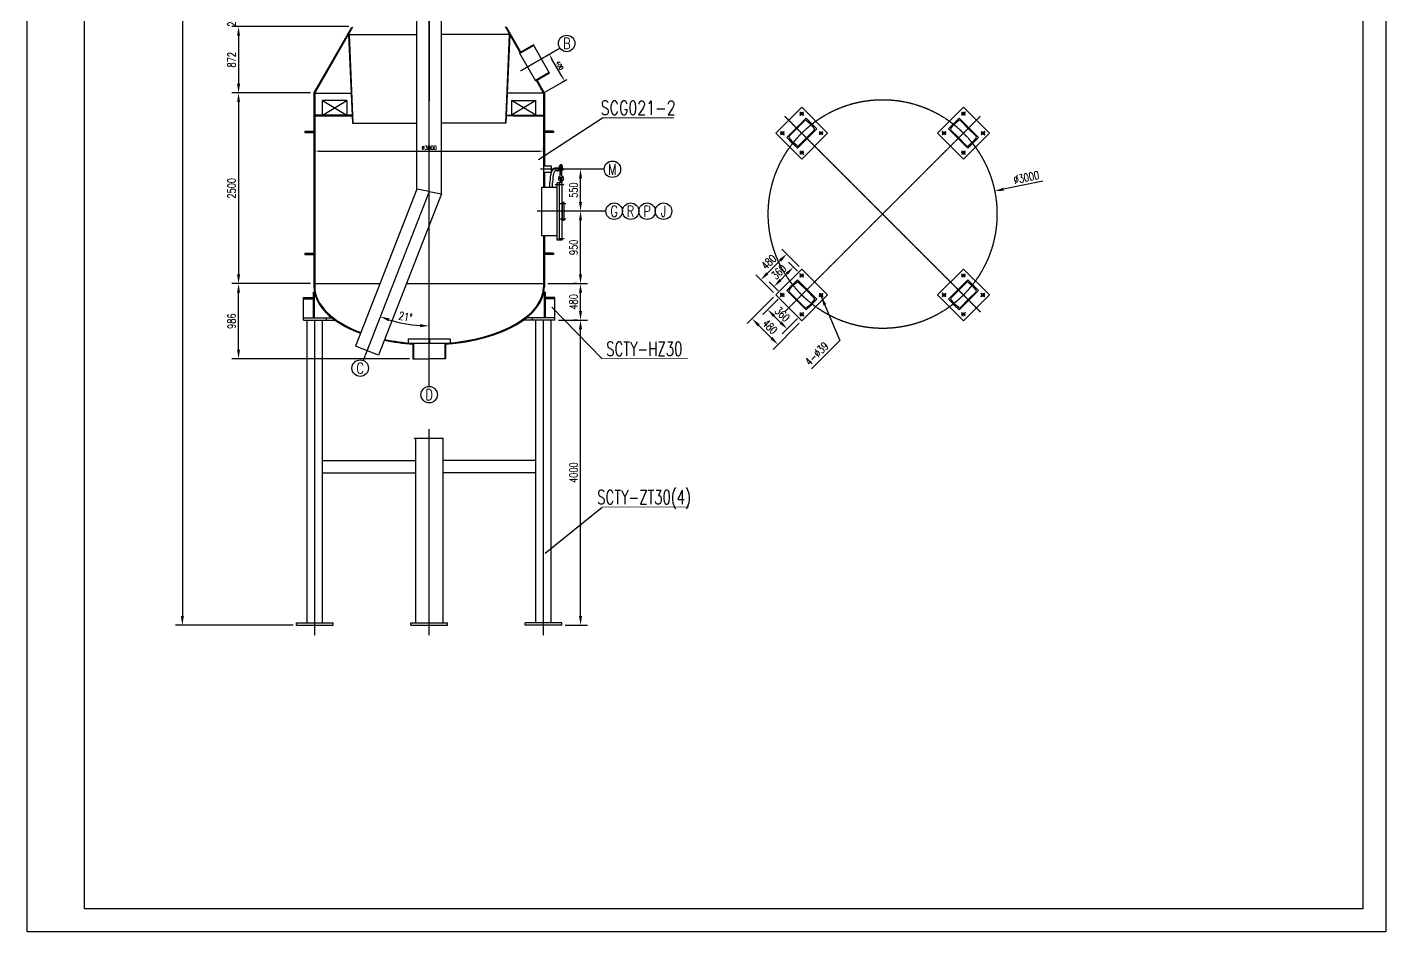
# Model space of a CAD drawing. Header units: millimetres. Extents: x 21147 to 38967, y 10167 to 35397.
# Drawn here: x 21147 to 38967, y 10167 to 22032 of the extents above; entities that cross this region are included whole.
import ezdxf
from ezdxf.enums import TextEntityAlignment as Align

# ---------------------------------------------------------------- set-up
doc = ezdxf.new("R2010")
doc.units = ezdxf.units.MM
doc.linetypes.add('CENTER', pattern=[1.25, 1, -0.1, 0.05, -0.1])
for name, color, linetype in [('CC', 4, 'Continuous'), ('TK', 3, 'Continuous'), ('ZX', 1, 'CENTER')]:
    doc.layers.add(name, color=color, linetype=linetype)
doc.styles.add('HZA', font='TXT', dxfattribs={"width": 0.75, "bigfont": 'AMS_DX'})
doc.styles.get("Standard").update_dxf_attribs({"font": ''})
doc.styles.get('Standard').set_extended_font_data('Arial')
doc.dimstyles.get("Standard").update_dxf_attribs({"dimtxt": 0.18, "dimasz": 0.18, "dimexe": 0.18, "dimexo": 0.0625, "dimgap": 0.09, "dimtad": 0, "dimtih": 1, "dimtoh": 1, "dimdec": 4, "dimzin": 0, "dimdsep": 46, "dimtxsty": 'Standard', "dimcen": 0.09, "dimadec": 0, "dimazin": 0, "dimtfac": 1, "dimtdec": 4, "dimtofl": 0, "dimtmove": 0, "dimatfit": 3, "dimfxl": 1, "dimtolj": 1, "dimtzin": 0, "dimarcsym": 0})

# ---------------------------------------------------------------- blocks, each defined once
blk = doc.blocks.new('*D15')
at = {"layer": 'CC', "color": 0, "lineweight": -2}
for p, q in [((34470, 20012), (33954, 19906)), ((32365, 19581), (32370, 19581)), ((32367, 19578), (32367, 19584))]:
    blk.add_line(p, q, dxfattribs=at)
at = {"layer": 'CC', "color": 0}
blk.add_solid([(33950, 19926), (33958, 19887), (33837, 19882)], dxfattribs=at)
at = {"layer": 'Defpoints', "color": 0}
for p in [(33837, 19882), (30898, 19280)]:
    blk.add_point(p, dxfattribs=at)
at = {"layer": 'CC', "color": 0, "insert": (34252, 20061), "char_height": 105, "attachment_point": 5, "rotation": 11.575, "style": 'HZA'}
blk.add_mtext('\\A1;∅3000', dxfattribs=at)
blk = doc.blocks.new('*D19')
at = {"layer": 'CC', "color": 0, "lineweight": -2}
for p, q in [((28011, 21683), (27957, 21652)), ((28166, 21380), (28026, 21623)), ((28211, 21337), (28157, 21306))]:
    blk.add_line(p, q, dxfattribs=at)
at = {"layer": 'CC', "color": 0}
for points in [[(28035, 21628), (28018, 21618), (27996, 21675)], [(28175, 21385), (28158, 21375), (28196, 21328)]]:
    blk.add_solid(points, dxfattribs=at)
at = {"layer": 'Defpoints', "color": 0}
for p in [(27996, 21675), (28030, 21694), (28230, 21348)]:
    blk.add_point(p, dxfattribs=at)
at = {"layer": 'CC', "color": 0, "insert": (28131, 21530), "char_height": 52.5, "attachment_point": 5, "rotation": 300, "style": 'HZA'}
blk.add_mtext('\\A1;400', dxfattribs=at)
blk = doc.blocks.new('*D20')
at = {"layer": 'CC', "color": 0, "lineweight": -2}
for p, q in [((24920, 20114), (24920, 20451)), ((24980, 20406), (27860, 20406)), ((27920, 20428), (27920, 20451))]:
    blk.add_line(p, q, dxfattribs=at)
at = {"layer": 'CC', "color": 0}
for points in [[(24980, 20416), (24980, 20396), (24920, 20406)], [(27860, 20416), (27860, 20396), (27920, 20406)]]:
    blk.add_solid(points, dxfattribs=at)
at = {"layer": 'Defpoints', "color": 0}
for p in [(27920, 20406), (27920, 20406), (24920, 20092)]:
    blk.add_point(p, dxfattribs=at)
at = {"layer": 'CC', "color": 0, "insert": (26420, 20450), "char_height": 52.5, "attachment_point": 5, "style": 'HZA'}
blk.add_mtext('\\A1;%%c3000', dxfattribs=at)
blk = doc.blocks.new('*D21')
at = {"layer": 'CC', "color": 0, "lineweight": -2}
for p, q in [((28360, 18189), (28315, 18189)), ((28405, 14309), (28405, 18069)), ((28205, 14189), (28495, 14189))]:
    blk.add_line(p, q, dxfattribs=at)
at = {"layer": 'CC', "color": 0}
for points in [[(28385, 18069), (28425, 18069), (28405, 18189)], [(28385, 14309), (28425, 14309), (28405, 14189)]]:
    blk.add_solid(points, dxfattribs=at)
at = {"layer": 'Defpoints', "color": 0}
for p in [(28405, 18189), (28405, 18189), (28160, 14189)]:
    blk.add_point(p, dxfattribs=at)
at = {"layer": 'CC', "color": 0, "insert": (28314, 16189), "char_height": 105, "attachment_point": 5, "rotation": 90, "style": 'HZA'}
blk.add_mtext('\\A1;4000', dxfattribs=at)
blk = doc.blocks.new('*D22')
at = {"layer": 'CC', "color": 0, "lineweight": -2}
for p, q in [((26038, 30795), (23093, 30795)), ((23183, 30675), (23183, 14309)), ((24635, 14189), (23093, 14189))]:
    blk.add_line(p, q, dxfattribs=at)
at = {"layer": 'CC', "color": 0}
for points in [[(23163, 30675), (23203, 30675), (23183, 30795)], [(23163, 14309), (23203, 14309), (23183, 14189)]]:
    blk.add_solid(points, dxfattribs=at)
at = {"layer": 'Defpoints', "color": 0}
for p in [(26083, 30795), (23183, 14189), (24680, 14189)]:
    blk.add_point(p, dxfattribs=at)
at = {"layer": 'CC', "color": 0, "insert": (23091, 22492), "char_height": 105, "attachment_point": 5, "rotation": 90, "style": 'HZA'}
blk.add_mtext('\\A1;16607', dxfattribs=at)
blk = doc.blocks.new('*D23')
at = {"layer": 'CC', "color": 0, "lineweight": -2}
for p, q in [((24863, 18669), (23830, 18669)), ((23920, 17803), (23920, 18549)), ((26162, 17683), (23830, 17683))]:
    blk.add_line(p, q, dxfattribs=at)
at = {"layer": 'CC', "color": 0}
for points in [[(23900, 18549), (23940, 18549), (23920, 18669)], [(23900, 17803), (23940, 17803), (23920, 17683)]]:
    blk.add_solid(points, dxfattribs=at)
at = {"layer": 'Defpoints', "color": 0}
for p in [(23920, 18669), (24908, 18669), (26207, 17683)]:
    blk.add_point(p, dxfattribs=at)
at = {"layer": 'CC', "color": 0, "insert": (23829, 18176), "char_height": 105, "attachment_point": 5, "rotation": 90, "style": 'HZA'}
blk.add_mtext('\\A1;986', dxfattribs=at)
blk = doc.blocks.new('*D24')
at = {"layer": 'CC', "color": 0, "lineweight": -2}
for p, q in [((24863, 21169), (23830, 21169)), ((23920, 21049), (23920, 18789)), ((23875, 18669), (23830, 18669))]:
    blk.add_line(p, q, dxfattribs=at)
at = {"layer": 'CC', "color": 0}
for points in [[(23900, 21049), (23940, 21049), (23920, 21169)], [(23900, 18789), (23940, 18789), (23920, 18669)]]:
    blk.add_solid(points, dxfattribs=at)
at = {"layer": 'Defpoints', "color": 0}
for p in [(24908, 21169), (23920, 18669), (23920, 18669)]:
    blk.add_point(p, dxfattribs=at)
at = {"layer": 'CC', "color": 0, "insert": (23829, 19919), "char_height": 105, "attachment_point": 5, "rotation": 90, "style": 'HZA'}
blk.add_mtext('\\A1;2500', dxfattribs=at)
blk = doc.blocks.new('*D25')
at = {"layer": 'CC', "color": 0, "lineweight": -2}
for p, q in [((25365, 22040), (23830, 22040)), ((23920, 21920), (23920, 21289)), ((23875, 21169), (23830, 21169))]:
    blk.add_line(p, q, dxfattribs=at)
at = {"layer": 'CC', "color": 0}
for points in [[(23900, 21920), (23940, 21920), (23920, 22040)], [(23900, 21289), (23940, 21289), (23920, 21169)]]:
    blk.add_solid(points, dxfattribs=at)
at = {"layer": 'Defpoints', "color": 0}
for p in [(25410, 22040), (23920, 21169), (23920, 21169)]:
    blk.add_point(p, dxfattribs=at)
at = {"layer": 'CC', "color": 0, "insert": (23829, 21605), "char_height": 105, "attachment_point": 5, "rotation": 90, "style": 'HZA'}
blk.add_mtext('\\A1;872', dxfattribs=at)
blk = doc.blocks.new('*D26')
at = {"layer": 'CC', "color": 0, "lineweight": -2}
for p, q in [((23920, 22360), (23920, 22480)), ((25375, 22240), (23830, 22240)), ((23875, 22040), (23830, 22040)), ((23920, 21920), (23920, 21800))]:
    blk.add_line(p, q, dxfattribs=at)
at = {"layer": 'CC', "color": 0}
for points in [[(23900, 22360), (23940, 22360), (23920, 22240)], [(23900, 21920), (23940, 21920), (23920, 22040)]]:
    blk.add_solid(points, dxfattribs=at)
at = {"layer": 'Defpoints', "color": 0}
for p in [(25420, 22240), (23920, 22040), (23920, 22040)]:
    blk.add_point(p, dxfattribs=at)
at = {"layer": 'CC', "color": 0, "insert": (23829, 22140), "char_height": 105, "attachment_point": 5, "rotation": 90, "style": 'HZA'}
blk.add_mtext('\\A1;200', dxfattribs=at)
blk = doc.blocks.new('*D32')
at = {"layer": 'CC', "color": 0, "lineweight": -2}
for p, q in [((27977, 18669), (28495, 18669)), ((28405, 18309), (28405, 18549)), ((28115, 18189), (28495, 18189))]:
    blk.add_line(p, q, dxfattribs=at)
at = {"layer": 'CC', "color": 0}
for points in [[(28385, 18549), (28425, 18549), (28405, 18669)], [(28385, 18309), (28425, 18309), (28405, 18189)]]:
    blk.add_solid(points, dxfattribs=at)
at = {"layer": 'Defpoints', "color": 0}
for p in [(27932, 18669), (28405, 18669), (28070, 18189)]:
    blk.add_point(p, dxfattribs=at)
at = {"layer": 'CC', "color": 0, "insert": (28314, 18429), "char_height": 105, "attachment_point": 5, "rotation": 90, "style": 'HZA'}
blk.add_mtext('\\A1;480', dxfattribs=at)
blk = doc.blocks.new('*D33')
at = {"layer": 'CC', "color": 0, "lineweight": -2}
for p, q in [((28360, 19619), (28315, 19619)), ((28405, 18789), (28405, 19499)), ((28360, 18669), (28315, 18669))]:
    blk.add_line(p, q, dxfattribs=at)
at = {"layer": 'CC', "color": 0}
for points in [[(28385, 19499), (28425, 19499), (28405, 19619)], [(28385, 18789), (28425, 18789), (28405, 18669)]]:
    blk.add_solid(points, dxfattribs=at)
at = {"layer": 'Defpoints', "color": 0}
for p in [(28405, 19619), (28405, 19619), (28405, 18669)]:
    blk.add_point(p, dxfattribs=at)
at = {"layer": 'CC', "color": 0, "insert": (28314, 19144), "char_height": 105, "attachment_point": 5, "rotation": 90, "style": 'HZA'}
blk.add_mtext('\\A1;950', dxfattribs=at)
blk = doc.blocks.new('*D34')
at = {"layer": 'CC', "color": 0, "lineweight": -2}
for p, q in [((28360, 20169), (28315, 20169)), ((28405, 19739), (28405, 20049)), ((28360, 19619), (28315, 19619))]:
    blk.add_line(p, q, dxfattribs=at)
at = {"layer": 'CC', "color": 0}
for points in [[(28385, 20049), (28425, 20049), (28405, 20169)], [(28385, 19739), (28425, 19739), (28405, 19619)]]:
    blk.add_solid(points, dxfattribs=at)
at = {"layer": 'Defpoints', "color": 0}
for p in [(28405, 20169), (28405, 20169), (28405, 19619)]:
    blk.add_point(p, dxfattribs=at)
at = {"layer": 'CC', "color": 0, "insert": (28314, 19894), "char_height": 105, "attachment_point": 5, "rotation": 90, "style": 'HZA'}
blk.add_mtext('\\A1;550', dxfattribs=at)
blk = doc.blocks.new('*D38')
at = {"layer": 'CC', "color": 0, "lineweight": -2}
for p, q in [((31275, 18892), (31045, 19121)), ((30854, 18803), (31024, 18973)), ((30935, 18552), (30706, 18782))]:
    blk.add_line(p, q, dxfattribs=at)
at = {"layer": 'CC', "color": 0}
for points in [[(31010, 18987), (31038, 18958), (31109, 19057)], [(30840, 18817), (30869, 18789), (30770, 18718)]]:
    blk.add_solid(points, dxfattribs=at)
at = {"layer": 'Defpoints', "color": 0}
for p in [(31109, 19057), (31307, 18860), (30967, 18521)]:
    blk.add_point(p, dxfattribs=at)
at = {"layer": 'CC', "color": 0, "insert": (30875, 18952), "char_height": 105, "attachment_point": 5, "rotation": 45, "style": 'HZA'}
blk.add_mtext('\\A1;480', dxfattribs=at)
blk = doc.blocks.new('*D39')
at = {"layer": 'CC', "color": 0, "lineweight": -2}
for p, q in [((30935, 18489), (30592, 18145)), ((30910, 17954), (30740, 18124)), ((31275, 18149), (30931, 17806))]:
    blk.add_line(p, q, dxfattribs=at)
at = {"layer": 'CC', "color": 0}
for points in [[(30754, 18138), (30726, 18110), (30655, 18209)], [(30924, 17968), (30896, 17940), (30995, 17869)]]:
    blk.add_solid(points, dxfattribs=at)
at = {"layer": 'Defpoints', "color": 0}
for p in [(30967, 18521), (30655, 18209), (31307, 18181)]:
    blk.add_point(p, dxfattribs=at)
at = {"layer": 'CC', "color": 0, "insert": (30890, 18104), "char_height": 105, "attachment_point": 5, "rotation": 315, "style": 'HZA'}
blk.add_mtext('\\A1;480', dxfattribs=at)
blk = doc.blocks.new('*D40')
at = {"layer": 'CC', "color": 0, "lineweight": -2}
for p, q in [((30996, 18465), (30796, 18265)), ((31030, 18159), (30945, 18244)), ((31251, 18210), (31051, 18010))]:
    blk.add_line(p, q, dxfattribs=at)
at = {"layer": 'CC', "color": 0}
for points in [[(30959, 18258), (30931, 18229), (30860, 18328)], [(31044, 18173), (31016, 18145), (31115, 18074)]]:
    blk.add_solid(points, dxfattribs=at)
at = {"layer": 'Defpoints', "color": 0}
for p in [(31028, 18497), (30860, 18328), (31283, 18242)]:
    blk.add_point(p, dxfattribs=at)
at = {"layer": 'CC', "color": 0, "insert": (31052, 18266), "char_height": 105, "attachment_point": 5, "rotation": 315, "style": 'HZA'}
blk.add_mtext('\\A1;360', dxfattribs=at)
blk = doc.blocks.new('*D41')
at = {"layer": 'CC', "color": 0, "lineweight": -2}
for p, q in [((31251, 18831), (31133, 18949)), ((31027, 18715), (31112, 18800)), ((30996, 18576), (30879, 18694))]:
    blk.add_line(p, q, dxfattribs=at)
at = {"layer": 'CC', "color": 0}
for points in [[(31013, 18729), (31041, 18701), (30942, 18630)], [(31098, 18814), (31126, 18786), (31197, 18885)]]:
    blk.add_solid(points, dxfattribs=at)
at = {"layer": 'Defpoints', "color": 0}
for p in [(31197, 18885), (31283, 18799), (31028, 18544)]:
    blk.add_point(p, dxfattribs=at)
at = {"layer": 'CC', "color": 0, "insert": (31005, 18822), "char_height": 105, "attachment_point": 5, "rotation": 45, "style": 'HZA'}
blk.add_mtext('\\A1;360', dxfattribs=at)
blk = doc.blocks.new('*D42')
at = {"layer": 'CC', "color": 0, "lineweight": -2}
blk.add_arc((26420, 19877), 1763, 252.5562, 266.1, dxfattribs=at)
at = {"layer": 'CC', "color": 0}
for points in [[(25885, 18176), (25898, 18214), (25778, 18235)], [(26301, 18138), (26299, 18098), (26420, 18114)]]:
    blk.add_solid(points, dxfattribs=at)
at = {"layer": 'Defpoints', "color": 0}
for p in [(26420, 22134), (26420, 19877), (25986, 18168), (25554, 17661), (26420, 17320)]:
    blk.add_point(p, dxfattribs=at)
at = {"layer": 'CC', "color": 0, "insert": (26110, 18234), "char_height": 105, "attachment_point": 5, "rotation": 349.3281, "style": 'HZA'}
blk.add_mtext('\\A1;21°', dxfattribs=at)

msp = doc.modelspace()

# ---------------------------------------------------------------- linework, layer by layer
for p, q in [((26257.38256, 19909.45093), (26257.38256, 29464.46336)), ((26582.38256, 19848.18065), (26582.38256, 29464.46336)), ((24909.49026, 21174.66446), (25404.49026, 22032.02961)), ((24919.88256, 21168.66446), (25419.88256, 22034.68986)), ((25363.88256, 21937.69501), (25413.8568, 20773.054)), ((25363.88256, 21937.69501), (26257.38256, 21937.69501)), ((25369.88256, 21937.69501), (25419.88256, 20773.054)), ((27475.88256, 21937.69501), (26582.38256, 21937.69501)), ((27613.38256, 21699.53803), (27419.88256, 22034.68986)), ((27469.88256, 21937.69501), (27419.88256, 20773.054)), ((27475.88256, 21937.69501), (27425.90832, 20773.054)), ((27623.77487, 21705.53803), (27435.27487, 22032.02961)), ((27786.58764, 21799.53803), (27604.72231, 21694.53803)), ((27790.58764, 21792.60983), (27608.72231, 21687.60983)), ((27999.58764, 21430.61121), (27786.58764, 21799.53803)), ((27817.72231, 21325.61121), (27604.72231, 21694.53803)), ((27995.58764, 21437.53941), (27813.72231, 21332.53941)), ((27999.58764, 21430.61121), (27817.72231, 21325.61121)), ((27919.88256, 21168.66446), (27826.38256, 21330.61121)), ((27930.27487, 21174.66446), (27836.77487, 21336.61121)), ((24907.88256, 21168.66446), (24909.49026, 21174.66446)), ((24907.88256, 21168.66446), (24907.88256, 18628.66446)), ((24919.88256, 21168.66446), (24909.49026, 21174.66446)), ((24919.88256, 21168.66446), (24919.88256, 18628.66446)), ((24919.88256, 21168.66446), (25396.88133, 21168.66446)), ((25341.89256, 21068.66446), (25021.89256, 21068.66446)), ((25021.89256, 20878.66446), (25021.89256, 21068.66446)), ((25341.89256, 21068.66446), (25341.89256, 20878.66446)), ((27931.88256, 21168.66446), (27442.88379, 21168.66446)), ((27497.87256, 21068.66446), (27497.87256, 20878.66446)), ((27497.87256, 21068.66446), (27817.87256, 21068.66446)), ((27817.87256, 20878.66446), (27817.87256, 21068.66446)), ((27919.88256, 21168.66446), (27930.27487, 21174.66446)), ((27919.88256, 21168.66446), (27919.88256, 19929.66446)), ((27931.88256, 21168.66446), (27930.27487, 21174.66446)), ((27931.88256, 21168.66446), (27931.88256, 20213.16446)), ((25409.3251, 20878.66446), (24919.88256, 20878.66446)), ((24919.88256, 20868.66446), (25409.7542, 20868.66446)), ((25313.88256, 20868.66446), (24919.88256, 20868.66446)), ((25036.89256, 20868.66446), (25036.89256, 20878.66446)), ((25326.89256, 20878.66446), (25326.89256, 20868.66446)), ((27919.88256, 20868.66446), (27430.01092, 20868.66446)), ((27430.44002, 20878.66446), (27919.88256, 20878.66446)), ((27512.87256, 20878.66446), (27512.87256, 20868.66446)), ((27525.88256, 20868.66446), (27919.88256, 20868.66446)), ((27802.87256, 20868.66446), (27802.87256, 20878.66446)), ((30967.13869, 20641.8266), (31306.54995, 20981.23786)), ((31306.54995, 20981.23786), (31645.9612, 20641.8266)), ((33427.87029, 20981.23786), (33088.45904, 20641.8266)), ((33427.87029, 20981.23786), (33767.28155, 20641.8266)), ((25413.8568, 20773.054), (26257.38256, 20773.054)), ((27425.90832, 20773.054), (26582.38256, 20773.054)), ((31236.54638, 20711.83017), (31109.26716, 20584.55095)), ((31244.32455, 20704.052), (31141.67372, 20601.40116)), ((31236.54638, 20711.83017), (31363.8256, 20839.10939)), ((31244.32455, 20704.052), (31346.97539, 20806.70283)), ((31363.8256, 20839.10939), (31433.12206, 20769.81293)), ((31368.4209, 20807.77244), (31419.2809, 20766.15971)), ((31368.77535, 20579.6012), (31471.42618, 20682.25204)), ((31376.55352, 20571.82303), (31503.83274, 20699.10225)), ((31430.00365, 20766.69452), (31433.12206, 20769.81293)), ((31472.49579, 20703.69755), (31430.88306, 20754.55755)), ((31431.41787, 20765.2803), (31434.53628, 20768.39871)), ((31503.83274, 20699.10225), (31434.53628, 20768.39871)), ((33230.5875, 20699.10225), (33299.88397, 20768.39871)), ((33357.86672, 20571.82303), (33230.5875, 20699.10225)), ((33261.92446, 20703.69755), (33303.53718, 20754.55755)), ((33365.6449, 20579.6012), (33262.99406, 20682.25204)), ((33303.00238, 20765.2803), (33299.88397, 20768.39871)), ((33370.59464, 20839.10939), (33301.29818, 20769.81293)), ((33304.41659, 20766.69452), (33301.29818, 20769.81293)), ((33365.99934, 20807.77244), (33315.13935, 20766.15971)), ((33497.87386, 20711.83017), (33370.59464, 20839.10939)), ((33490.09569, 20704.052), (33387.44486, 20806.70283)), ((33490.09569, 20704.052), (33592.74652, 20601.40116)), ((33497.87386, 20711.83017), (33625.15309, 20584.55095)), ((24787.88256, 20668.66446), (24787.88256, 20648.66446)), ((24787.88256, 20668.66446), (24907.88256, 20668.66446)), ((24787.88256, 20648.66446), (24907.88256, 20648.66446)), ((28051.88256, 20668.66446), (27931.88256, 20668.66446)), ((28051.88256, 20648.66446), (27931.88256, 20648.66446)), ((28051.88256, 20668.66446), (28051.88256, 20648.66446)), ((30967.13869, 20641.8266), (31306.54995, 20302.41535)), ((31109.26716, 20584.55095), (31178.56362, 20515.25449)), ((31140.60411, 20579.95565), (31182.21684, 20529.09565)), ((31181.68203, 20518.3729), (31178.56362, 20515.25449)), ((31183.09625, 20516.95868), (31179.97784, 20513.84027)), ((31249.2743, 20444.54381), (31179.97784, 20513.84027)), ((31244.679, 20475.88076), (31193.819, 20517.49349)), ((31376.55352, 20571.82303), (31249.2743, 20444.54381)), ((31368.77535, 20579.6012), (31266.12451, 20476.95037)), ((31306.54995, 20302.41535), (31645.9612, 20641.8266)), ((33088.45904, 20641.8266), (33427.87029, 20302.41535)), ((33357.86672, 20571.82303), (33485.14594, 20444.54381)), ((33365.6449, 20579.6012), (33468.29573, 20476.95037)), ((33767.28155, 20641.8266), (33427.87029, 20302.41535)), ((33485.14594, 20444.54381), (33554.44241, 20513.84027)), ((33489.74124, 20475.88076), (33540.60124, 20517.49349)), ((33551.324, 20516.95868), (33554.44241, 20513.84027)), ((33593.81613, 20579.95565), (33552.20341, 20529.09565)), ((33552.73821, 20518.3729), (33555.85662, 20515.25449)), ((33625.15309, 20584.55095), (33555.85662, 20515.25449)), ((27919.88256, 20213.16446), (28019.88256, 20213.16446)), ((28019.88256, 20213.16446), (28019.88256, 20124.16446)), ((28109.48908, 20182.66446), (28064.36439, 20182.66446)), ((28109.48908, 20146.66446), (28071.86439, 20146.66446)), ((28179.48908, 20154.66446), (28111.94596, 20154.66446)), ((28179.48908, 20174.66446), (28111.94597, 20174.66446)), ((28129.48908, 20174.66446), (28129.48908, 20177.66446)), ((28169.48908, 20177.66446), (28129.48908, 20177.66446)), ((28131.48908, 20177.66446), (28131.48908, 20213.66446)), ((28167.48908, 20213.66446), (28131.48908, 20213.66446)), ((28167.48908, 20195.66446), (28131.48908, 20195.66446)), ((28141.48908, 20228.66446), (28139.48908, 20226.66446)), ((28159.48908, 20226.66446), (28139.48908, 20226.66446)), ((28139.48908, 20213.66446), (28139.48908, 20226.66446)), ((28139.48908, 20080.47193), (28139.48908, 20154.66446)), ((28140.48908, 20177.66446), (28140.48908, 20213.66446)), ((28157.48908, 20228.66446), (28141.48908, 20228.66446)), ((28141.48908, 20213.66446), (28141.48908, 20228.66446)), ((28141.48908, 20104.66446), (28141.48908, 20154.66446)), ((28157.48908, 20228.66446), (28159.48908, 20226.66446)), ((28157.48908, 20213.66446), (28157.48908, 20228.66446)), ((28157.48908, 20104.66446), (28157.48908, 20154.66446)), ((28158.48908, 20177.66446), (28158.48908, 20213.66446)), ((28159.48908, 20213.66446), (28159.48908, 20226.66446)), ((28159.48908, 20080.47193), (28159.48908, 20154.66446)), ((28167.48908, 20177.66446), (28167.48908, 20213.66446)), ((28169.48908, 20174.66446), (28169.48908, 20177.66446)), ((28179.48908, 20154.66446), (28179.48908, 20174.66446)), ((28019.88256, 20124.16446), (27919.88256, 20124.16446)), ((27931.88256, 20124.16446), (27931.88256, 19929.66446)), ((28003.48908, 19929.66446), (28003.48908, 19994.43091)), ((28039.48908, 19929.66446), (28039.48908, 19994.43091)), ((28099.48908, 19237.16446), (28099.48908, 19992.16446)), ((28163.48908, 19992.16446), (28099.48908, 19992.16446)), ((28131.48908, 19237.16446), (28131.48908, 19992.16446)), ((28159.48908, 20104.66446), (28139.48908, 20104.66446)), ((28141.21283, 20040.43091), (28141.21283, 19992.16446)), ((28157.76533, 20040.43091), (28157.76533, 19992.16446)), ((28163.48908, 19237.16446), (28163.48908, 19992.16446)), ((26257.38256, 19909.45093), (25452.33637, 17850.20604)), ((26582.38256, 19848.18065), (25755.04421, 17731.91419)), ((26419.88256, 19877.15091), (26257.38256, 19909.45093)), ((26419.88256, 19877.15091), (26582.38256, 19848.18065)), ((27892.48908, 19929.66446), (27892.48908, 19307.66446)), ((28099.48908, 19929.66446), (27892.48908, 19929.66446)), ((28168.75757, 19700.72463), (28163.48908, 19700.72463)), ((28168.75757, 19614.66446), (28168.75757, 19731.72463)), ((28191.48908, 19731.72463), (28168.75757, 19731.72463)), ((28168.75757, 19497.60429), (28168.75757, 19614.66446)), ((28191.48908, 19497.60429), (28191.48908, 19731.72463)), ((28168.75757, 19528.60429), (28163.48908, 19528.60429)), ((28191.48908, 19497.60429), (28168.75757, 19497.60429)), ((27892.48908, 19307.66446), (27892.48908, 19299.66446)), ((27892.48908, 19299.66446), (28099.48908, 19299.66446)), ((27919.88256, 19299.66446), (27919.88256, 18628.66446)), ((27931.88256, 19299.66446), (27931.88256, 18628.66446)), ((24787.88256, 19068.66446), (24787.88256, 19048.66446)), ((24787.88256, 19068.66446), (24907.88256, 19068.66446)), ((28051.88256, 19068.66446), (27931.88256, 19068.66446)), ((28051.88256, 19068.66446), (28051.88256, 19048.66446)), ((28163.48908, 19237.16446), (28099.48908, 19237.16446)), ((24787.88256, 19048.66446), (24907.88256, 19048.66446)), ((28051.88256, 19048.66446), (27931.88256, 19048.66446)), ((30967.13869, 18520.50626), (31306.54995, 18859.91751)), ((31249.2743, 18717.78905), (31179.97784, 18648.49258)), ((31376.55352, 18590.50983), (31249.2743, 18717.78905)), ((31645.9612, 18520.50626), (31306.54995, 18859.91751)), ((33427.87029, 18859.91751), (33088.45904, 18520.50626)), ((33357.86672, 18590.50983), (33485.14594, 18717.78905)), ((33767.28155, 18520.50626), (33427.87029, 18859.91751)), ((33485.14594, 18717.78905), (33554.44241, 18648.49258)), ((24896.38256, 18558.66446), (24896.38256, 18218.66446)), ((24896.38256, 18558.66446), (24914.27589, 18558.66446)), ((24907.88256, 18668.66446), (25772.30649, 18668.66446)), ((24912.38256, 18558.66446), (24912.38256, 18218.66446)), ((26121.25964, 18668.66446), (27931.88256, 18668.66446)), ((27943.38256, 18558.66446), (27925.48923, 18558.66446)), ((27927.38256, 18558.66446), (27927.38256, 18218.66446)), ((27943.38256, 18558.66446), (27943.38256, 18218.66446)), ((31109.26716, 18577.78191), (31178.56362, 18647.07837)), ((31236.54638, 18450.50269), (31109.26716, 18577.78191)), ((31140.60411, 18582.37721), (31182.21684, 18633.2372)), ((31244.32455, 18458.28086), (31141.67372, 18560.93169)), ((31181.68203, 18643.95996), (31178.56362, 18647.07837)), ((31183.09625, 18645.37417), (31179.97784, 18648.49258)), ((31244.679, 18686.45209), (31193.819, 18644.83937)), ((31368.77535, 18582.73165), (31266.12451, 18685.38249)), ((31368.77535, 18582.73165), (31471.42618, 18480.08082)), ((31376.55352, 18590.50983), (31503.83274, 18463.23061)), ((33357.86672, 18590.50983), (33230.5875, 18463.23061)), ((33365.6449, 18582.73165), (33262.99406, 18480.08082)), ((33365.6449, 18582.73165), (33468.29573, 18685.38249)), ((33489.74124, 18686.45209), (33540.60124, 18644.83937)), ((33490.09569, 18458.28086), (33592.74652, 18560.93169)), ((33497.87386, 18450.50269), (33625.15309, 18577.78191)), ((33551.324, 18645.37417), (33554.44241, 18648.49258)), ((33593.81613, 18582.37721), (33552.20341, 18633.2372)), ((33552.73821, 18643.95996), (33555.85662, 18647.07837)), ((33625.15309, 18577.78191), (33555.85662, 18647.07837)), ((24769.88256, 18188.66446), (24769.88256, 18488.66446)), ((24769.88256, 18488.66446), (24896.38256, 18488.66446)), ((24769.88256, 18468.66446), (24896.38256, 18468.66446)), ((28069.88256, 18488.66446), (27943.38256, 18488.66446)), ((28069.88256, 18468.66446), (27943.38256, 18468.66446)), ((28069.88256, 18188.66446), (28069.88256, 18488.66446)), ((31306.54995, 18181.095), (30967.13869, 18520.50626)), ((31236.54638, 18450.50269), (31363.8256, 18323.22346)), ((31244.32455, 18458.28086), (31346.97539, 18355.63003)), ((31306.54995, 18181.095), (31645.9612, 18520.50626)), ((31363.8256, 18323.22346), (31433.12206, 18392.51993)), ((31368.4209, 18354.56042), (31419.2809, 18396.17314)), ((31430.00365, 18395.63834), (31433.12206, 18392.51993)), ((31472.49579, 18458.63531), (31430.88306, 18407.77531)), ((31431.41787, 18397.05255), (31434.53628, 18393.93414)), ((31503.83274, 18463.23061), (31434.53628, 18393.93414)), ((33427.87029, 18181.095), (33088.45904, 18520.50626)), ((33230.5875, 18463.23061), (33299.88397, 18393.93414)), ((33261.92446, 18458.63531), (33303.53718, 18407.77531)), ((33303.00238, 18397.05255), (33299.88397, 18393.93414)), ((33304.41659, 18395.63834), (33301.29818, 18392.51993)), ((33370.59464, 18323.22346), (33301.29818, 18392.51993)), ((33365.99934, 18354.56042), (33315.13935, 18396.17314)), ((33497.87386, 18450.50269), (33370.59464, 18323.22346)), ((33490.09569, 18458.28086), (33387.44486, 18355.63003)), ((33767.28155, 18520.50626), (33427.87029, 18181.095)), ((24769.88256, 18218.66446), (25145.40569, 18218.66446)), ((24769.88256, 18188.66446), (25185.42265, 18188.66446)), ((24820.88256, 14218.66446), (24820.88256, 18188.66446)), ((25018.88256, 14218.66446), (25018.88256, 18188.66446)), ((25069.88256, 18218.66446), (25069.88256, 18188.66446)), ((28069.88256, 18188.66446), (27654.34247, 18188.66446)), ((28069.88256, 18218.66446), (27694.35943, 18218.66446)), ((27769.88256, 18218.66446), (27769.88256, 18188.66446)), ((27820.88256, 14218.66446), (27820.88256, 18188.66446)), ((28018.88256, 14218.66446), (28018.88256, 18188.66446)), ((25755.04567, 17731.91792), (25452.33637, 17850.20604)), ((26144.88256, 17945.70164), (26144.88256, 17891.37635)), ((26144.88256, 17945.70164), (26694.88256, 17945.70164)), ((26206.88256, 17886.26446), (26206.88256, 17682.75767)), ((26214.88256, 17885.70164), (26214.88256, 17682.75767)), ((26214.88256, 17885.70164), (26624.88256, 17885.70164)), ((26416.88256, 17945.70164), (26416.88256, 17885.70164)), ((26422.88256, 17945.70164), (26422.88256, 17885.70164)), ((26624.88256, 17885.70164), (26624.88256, 17682.75767)), ((26632.88256, 17886.26446), (26632.88256, 17682.75767)), ((26694.88256, 17945.70164), (26694.88256, 17891.37635)), ((26206.88256, 17682.75767), (26419.88256, 17682.75767)), ((26632.88256, 17682.75767), (26419.88256, 17682.75767)), ((26239.88256, 16640.48069), (26239.88256, 14218.66446)), ((26599.88256, 16640.48069), (26599.88256, 14218.66446)), ((25018.88256, 16348.66446), (26239.88256, 16348.66446)), ((27820.88256, 16348.66446), (26599.88256, 16348.66446)), ((25018.88256, 16188.66446), (26239.88256, 16188.66446)), ((27820.88256, 16188.66446), (26599.88256, 16188.66446)), ((24679.88256, 14218.66446), (25159.88256, 14218.66446)), ((24679.88256, 14188.66446), (24679.88256, 14218.66446)), ((24679.88256, 14188.66446), (25159.88256, 14188.66446)), ((25159.88256, 14188.66446), (25159.88256, 14218.66446)), ((26179.88256, 14218.66446), (26659.88256, 14218.66446)), ((26179.88256, 14188.66446), (26179.88256, 14218.66446)), ((26179.88256, 14188.66446), (26659.88256, 14188.66446)), ((26659.88256, 14188.66446), (26659.88256, 14218.66446)), ((28159.88256, 14218.66446), (27679.88256, 14218.66446)), ((27679.88256, 14188.66446), (27679.88256, 14218.66446)), ((28159.88256, 14188.66446), (27679.88256, 14188.66446)), ((28159.88256, 14188.66446), (28159.88256, 14218.66446))]:
    msp.add_line(p, q)
for points in [[(28064.36439, 20182.66446, 0.2309534791), (28045.75548, 20173.58455, 0.0877527992), (28021.31905, 20127.53213, 0.0449356325), (28008.63404, 20071.58854, 0.0333036027), (28003.48908, 19994.43091)], [(28071.86439, 20146.66446, 0.2811945715), (28062.89106, 20141.18466, 0.0662931508), (28048.97159, 20102.07628, 0.030430226), (28042.24832, 20057.19795, 0.0219694004), (28039.48908, 19994.43091)]]:
    msp.add_lwpolyline(points, format="xyb")
for centre in [(31306.54995, 20896.38504), (33427.87029, 20896.38504), (31051.99151, 20641.8266), (31561.10839, 20641.8266), (33173.31185, 20641.8266), (33682.42873, 20641.8266), (31306.54995, 20387.26816), (33427.87029, 20387.26816), (31306.54995, 18775.0647), (33427.87029, 18775.0647), (31051.99151, 18520.50626), (31561.10839, 18520.50626), (33173.31185, 18520.50626), (33682.42873, 18520.50626), (31306.54995, 18265.94782), (33427.87029, 18265.94782)]:
    msp.add_circle(centre, 19.5)
for centre, radius, start, end in [((31358.28909, 20795.38912), 16, 50.710593137, 135), ((31424.3468, 20772.35137), 8, 230.710593137, 315), ((31437.07472, 20759.62345), 8, 135, 219.289406863), ((31460.11247, 20693.56574), 16, 315, 39.289406863), ((33274.30777, 20693.56574), 16, 140.710593137, 225), ((33297.34552, 20759.62345), 8, 320.710593137, 45), ((33310.07345, 20772.35137), 8, 225, 309.289406863), ((33376.13115, 20795.38912), 16, 45, 129.289406863), ((31152.98743, 20590.08746), 16, 135, 219.289406863), ((31176.02518, 20524.02975), 8, 315, 39.289406863), ((31188.7531, 20511.30183), 8, 50.710593137, 135), ((33545.66714, 20511.30183), 8, 45, 129.289406863), ((33558.39506, 20524.02975), 8, 140.710593137, 225), ((33581.43281, 20590.08746), 16, 320.710593137, 45), ((31254.81081, 20488.26408), 16, 230.710593137, 315), ((33479.60944, 20488.26408), 16, 225, 309.289406863), ((28111.94597, 20184.66446), 10, 191.536959033, 270), ((28111.94597, 20144.66446), 10, 90, 168.463040967), ((28109.48908, 20172.66446), 10, 27.818139285, 90), ((28109.48908, 20156.66446), 10, 270, 332.181860715), ((28122.75558, 20179.66446), 5, 207.818139285, 270), ((28122.75558, 20149.66446), 5, 90, 152.181860715), ((28149.48908, 20046.93091), 35, 106.6015496, 256.322044199), ((28149.48908, 20046.93091), 14.77625, 304.063055714, 235.936944286), ((28149.48908, 20040.43091), 8.27625, 0, 180), ((28149.48908, 20046.93091), 35, 283.677955801, 73.3984504), ((31152.98743, 18572.2454), 16, 140.710593137, 225), ((31176.02518, 18638.30311), 8, 320.710593137, 45), ((31188.7531, 18651.03103), 8, 225, 309.289406863), ((31254.81081, 18674.06878), 16, 45, 129.289406863), ((33479.60944, 18674.06878), 16, 50.710593137, 135), ((33545.66714, 18651.03103), 8, 230.710593137, 315), ((33558.39506, 18638.30311), 8, 135, 219.289406863), ((33581.43281, 18572.2454), 16, 315, 39.289406863), ((31358.28909, 18366.94374), 16, 225, 309.289406863), ((31424.3468, 18389.98149), 8, 45, 129.289406863), ((31437.07472, 18402.70941), 8, 140.710593137, 225), ((31460.11247, 18468.76711), 16, 320.710593137, 45), ((33274.30777, 18468.76711), 16, 135, 219.289406863), ((33297.34552, 18402.70941), 8, 315, 39.289406863), ((33310.07345, 18389.98149), 8, 50.710593137, 135), ((33376.13115, 18366.94374), 16, 230.710593137, 315)]:
    msp.add_arc(centre, radius, start, end)
for major_axis, ratio, start_param, end_param in [((-1512, 0), 0.503968254, 0, 0.9313736005), ((-1500, 0), 0.5, 0, 0.928908611), ((-1500, 0), 0.5, 1.7078920478, 3.1415926536), ((-1512, 0), 0.503968254, 1.7121394959, 3.1415926536), ((-1512, 0), 0.503968254, 1.1709007656, 1.4294531577), ((-1500, 0), 0.5, 1.1706663086, 1.4337006058)]:
    msp.add_ellipse((26419.88256, 18628.66446), major_axis=major_axis, ratio=ratio, start_param=start_param, end_param=end_param)
at = {"layer": 'CC'}
for p, q in [((27930.27487, 21174.66446), (28229.13164, 21347.2095)), ((25021.89256, 20878.66446), (25341.89256, 21068.66446)), ((25021.89256, 21068.66446), (25341.89256, 20878.66446)), ((27817.87256, 21068.66446), (27497.87256, 20878.66446)), ((27817.87256, 20878.66446), (27497.87256, 21068.66446)), ((27854.79703, 20294.86369), (28693.31224, 20843.69452)), ((28028.86275, 18358.05737), (28689.22889, 17683.23222)), ((27941.11156, 15134.61537), (28689.22889, 15737.83531))]:
    msp.add_line(p, q, dxfattribs=at)
at = {"layer": 'CC', "const_width": 10.4}
for points in [[(28693.31224, 20843.69452), (29629.31224, 20843.69452)], [(28689.22889, 17683.23222), (29813.67941, 17683.23222)], [(28689.22889, 15737.83531), (29830.05401, 15737.83531)]]:
    msp.add_lwpolyline(points, dxfattribs=at)
at = {"layer": 'CC'}
for centre in [(28224.00413, 21818.45644), (28823.47302, 20168.66446), (28846.26031, 19618.66446), (29062.26031, 19618.66446), (29278.26031, 19618.66446), (29494.26031, 19618.66446), (25515.66716, 17559.91396), (26419.88256, 17212.37586)]:
    msp.add_circle(centre, 108, dxfattribs=at)
at = {"layer": 'Defpoints', "color": 0, "linetype": 'ByBlock'}
for p in [(27892.48908, 19389.66446), (28163.48908, 19375.22626)]:
    msp.add_point(p, dxfattribs=at)
at = {"layer": 'TK'}
for p, q in [((21897.40876, 10467.34523), (21897.40876, 35097.34523)), ((38667.40876, 35097.34523), (38667.40876, 10467.34523)), ((38667.40876, 10467.34523), (21897.40876, 10467.34523))]:
    msp.add_line(p, q, dxfattribs=at)
msp.add_lwpolyline([(21147.40876, 35397.34523), (38967.40876, 35397.34523), (38967.40876, 10167.34523), (21147.40876, 10167.34523)], close=True, dxfattribs=at)
at = {"layer": 'ZX'}
for p, q in [((26419.88256, 31212.84544), (26419.88256, 21066.49423)), ((26419.88256, 17320.37586), (26419.88256, 22134.20867)), ((28136.26924, 21755.47558), (27619.2806, 21456.99205)), ((31081.75305, 20866.6235), (33652.6672, 18295.70935)), ((31081.75305, 18295.70935), (33652.6672, 20866.6235)), ((31282.84881, 20920.08619), (31330.25109, 20872.6839)), ((31282.84881, 20872.6839), (31330.25109, 20920.08619)), ((33451.57144, 20872.6839), (33404.16915, 20920.08619)), ((33451.57144, 20920.08619), (33404.16915, 20872.6839)), ((31075.69265, 20665.52774), (31028.29036, 20618.12546)), ((31028.29036, 20665.52774), (31075.69265, 20618.12546)), ((31537.40725, 20618.12546), (31584.80954, 20665.52774)), ((31537.40725, 20665.52774), (31584.80954, 20618.12546)), ((33197.013, 20665.52774), (33149.61071, 20618.12546)), ((33197.013, 20618.12546), (33149.61071, 20665.52774)), ((33706.12988, 20665.52774), (33658.72759, 20618.12546)), ((33658.72759, 20665.52774), (33706.12988, 20618.12546)), ((31282.84881, 20410.9693), (31330.25109, 20363.56701)), ((31330.25109, 20410.9693), (31282.84881, 20363.56701)), ((33404.16915, 20410.9693), (33451.57144, 20363.56701)), ((33451.57144, 20410.9693), (33404.16915, 20363.56701)), ((28715.47302, 20168.66446), (27878.66116, 20168.66446)), ((28071.45912, 19967.16446), (28192.49597, 19967.16446)), ((26419.88256, 19877.15091), (25553.86318, 17660.93408)), ((28738.26031, 19618.66446), (27836.35886, 19618.66446)), ((28210.48908, 19714.66446), (28119.98908, 19714.66446)), ((28210.48908, 19514.66446), (28119.98908, 19514.66446)), ((28116.88896, 19262.16446), (28192.49597, 19262.16446)), ((31282.84881, 18751.36355), (31330.25109, 18798.76584)), ((31330.25109, 18751.36355), (31282.84881, 18798.76584)), ((33451.57144, 18751.36355), (33404.16915, 18798.76584)), ((33404.16915, 18751.36355), (33451.57144, 18798.76584)), ((31075.69265, 18496.80511), (31028.29036, 18544.2074)), ((31028.29036, 18496.80511), (31075.69265, 18544.2074)), ((31537.40725, 18544.2074), (31584.80954, 18496.80511)), ((31537.40725, 18496.80511), (31584.80954, 18544.2074)), ((33197.013, 18544.2074), (33149.61071, 18496.80511)), ((33197.013, 18496.80511), (33149.61071, 18544.2074)), ((33658.72759, 18496.80511), (33706.12988, 18544.2074)), ((33706.12988, 18496.80511), (33658.72759, 18544.2074)), ((24919.88256, 14053.3587), (24919.88256, 18188.66446)), ((27919.88256, 14053.3587), (27919.88256, 18188.66446)), ((31282.84881, 18242.24667), (31330.25109, 18289.64896)), ((31282.84881, 18289.64896), (31330.25109, 18242.24667)), ((33451.57144, 18242.24667), (33404.16915, 18289.64896)), ((33451.57144, 18289.64896), (33404.16915, 18242.24667)), ((26419.88256, 14053.3587), (26419.88256, 16761.77721)), ((26224.84842, 16640.48069), (26608.27791, 16640.48069))]:
    msp.add_line(p, q, dxfattribs=at)
msp.add_circle((32367.21012, 19581.16643), 1500, dxfattribs=at)

# ---------------------------------------------------------------- texts
at = {"layer": 'CC', "style": 'HZA', "width": 0.75}
for s, p in [('B', (28226.97723, 21818.46218)), ('M', (28823.47302, 20168.66446)), ('G', (28846.26031, 19618.66446)), ('R', (29062.26031, 19618.66446)), ('P', (29278.26031, 19618.66446)), ('J', (29494.26031, 19618.66446)), ('C', (25515.66716, 17559.91396)), ('D', (26419.88256, 17212.37586))]:
    msp.add_text(s, height=144, dxfattribs=at).set_placement(p, align=Align.MIDDLE)
at = {"layer": 'CC', "style": 'HZA'}
for s, width, p in [('SCG021-2', 0.75, (29161.31224, 20882.69452)), ('SCTY-HZ30', 0.7, (29241.87341, 17722.23222)), ('SCTY-ZT30(4)', 0.7, (29238.3466, 15776.83531))]:
    msp.add_text(s, height=182, dxfattribs=dict(at, width=width)).set_placement(p, align=Align.CENTER)
at = {"layer": 'CC', "insert": (31630.00715, 17875.91641), "char_height": 105, "attachment_point": 6, "rotation": 45, "style": 'HZA'}
msp.add_mtext('\\A1;4-%%c39', dxfattribs=at)

# ---------------------------------------------------------------- dimensions: what is measured, and where the dimension line sits
at = {"layer": 'CC'}
for base, p1, p2, angle, picture, middle in [((23182.55445, 14188.66446), (26082.88256, 30795.46336), (24679.88256, 14188.66446), 90, '*D22', (23091.05445, 22492.06391)), ((23920.31533, 22040.46336), (25419.88256, 22240.46336), (23920.31533, 22040.46336), 90, '*D26', (23828.81533, 22140.46336)), ((23920.31533, 21168.66446), (25409.88256, 22040.46336), (23920.31533, 21168.66446), 90, '*D25', (23828.81533, 21604.56391)), ((23920.31533, 18668.66446), (24907.88256, 21168.66446), (23920.31533, 18668.66446), 90, '*D24', (23828.81533, 19918.66446)), ((28405.45652, 20168.66446), (28405.45652, 19618.66446), (28405.45652, 20168.66446), 90, '*D34', (28313.95652, 19893.66446)), ((28405.45652, 19618.66446), (28405.45652, 18668.66446), (28405.45652, 19618.66446), 90, '*D33', (28313.95652, 19143.66446)), ((31108.97804, 19057.48942), (30967.13869, 18520.50626), (31306.54995, 18859.91751), 45, '*D38', (30874.57214, 18952.48406)), ((31196.71046, 18884.90419), (31028.29036, 18544.2074), (31282.84881, 18798.76584), 45, '*D41', (31004.73096, 18822.32524)), ((23920.31533, 18668.66446), (26206.88256, 17682.75767), (24907.88256, 18668.66446), 90, '*D23', (23828.81533, 18175.71106)), ((28405.45652, 18668.66446), (28069.88256, 18188.66446), (27931.88256, 18668.66446), 90, '*D32', (28313.95652, 18428.66446)), ((30655.4322, 18208.79976), (31306.54995, 18181.095), (30967.13869, 18520.50626), 135, '*D39', (30889.8381, 18103.79441)), ((30859.94457, 18328.45932), (31282.84881, 18242.24667), (31028.29036, 18496.80511), 135, '*D40', (31051.92406, 18265.88037)), ((28405.45652, 18188.66446), (28159.88256, 14188.66446), (28405.45652, 18188.66446), 90, '*D21', (28313.95652, 16188.66446))]:
    dim = msp.add_linear_dim(base=base, p1=p1, p2=p2, angle=angle, dimstyle='Standard', override={"dimscale": 30, "dimtxt": 3.5, "dimasz": 4, "dimexe": 3, "dimexo": 1.5, "dimgap": 1.3, "dimtad": 1, "dimtih": 0, "dimtoh": 0, "dimdec": 0, "dimtxsty": 'HZA', "dimtdec": 0, "dimtix": 1, "dimtmove": 2}, dxfattribs=at)
    dim.commit()
    dim.dimension.update_dxf_attribs({"geometry": picture, "text_midpoint": middle})
dim = msp.add_angular_dim_2l(base=(25986.46834, 18167.97826), line1=((26419.88256, 17320.37586), (26419.88256, 22134.20867)), line2=((26419.88256, 19877.15091), (25553.86318, 17660.93408)), dimstyle='Standard', override={"dimscale": 30, "dimtxt": 3.5, "dimasz": 4, "dimexe": 3, "dimexo": 1.5, "dimgap": 1.3, "dimtad": 1, "dimtih": 0, "dimtoh": 0, "dimdec": 0, "dimtxsty": 'HZA', "dimtdec": 0, "dimtix": 1, "dimtmove": 2}, dxfattribs=at)
dim.commit()
dim.dimension.update_dxf_attribs({"geometry": '*D42', "text_midpoint": (26110.2964, 18234.29687)})
dim = msp.add_linear_dim(base=(27996.21833, 21674.61715), p1=(28230.32043, 21347.89584), p2=(28030.32043, 21694.30601), angle=120, dimstyle='Standard', override={"dimscale": 15, "dimtxt": 3.5, "dimasz": 4, "dimexe": 3, "dimexo": 1.5, "dimgap": 1.2, "dimtad": 1, "dimtih": 0, "dimtoh": 0, "dimdec": 0, "dimzin": 8, "dimtxsty": 'HZA', "dimtdec": 0, "dimtix": 1, "dimatfit": 0}, dxfattribs=at)
dim.commit()
dim.dimension.update_dxf_attribs({"geometry": '*D19', "text_midpoint": (28092.35097, 21508.11054), "dimtype": 161})
dim = msp.add_linear_dim(base=(27919.88256, 20405.63621), p1=(24919.88256, 20091.88224), p2=(27919.88256, 20405.63621), text='%%c<>', dimstyle='Standard', override={"dimscale": 15, "dimtxt": 3.5, "dimasz": 4, "dimexe": 3, "dimexo": 1.5, "dimgap": 1.2, "dimtad": 1, "dimtih": 0, "dimtoh": 0, "dimdec": 0, "dimzin": 8, "dimtxsty": 'HZA', "dimtdec": 0, "dimtix": 1, "dimatfit": 0}, dxfattribs=at)
dim.commit()
dim.dimension.update_dxf_attribs({"geometry": '*D20', "text_midpoint": (26419.88256, 20449.88621)})
dim = msp.add_diameter_dim_2p(p1=(30897.71595, 19280.18991), p2=(33836.7043, 19882.14295), dimstyle='Standard', override={"dimscale": 30, "dimtxt": 3.5, "dimasz": 4, "dimexe": 3, "dimexo": 1.5, "dimgap": 1.3, "dimtad": 1, "dimtih": 0, "dimtoh": 0, "dimdec": 0, "dimtxsty": 'HZA', "dimtdec": 0, "dimtix": 1, "dimtmove": 2}, dxfattribs=at)
dim.commit()
dim.dimension.update_dxf_attribs({"geometry": '*D15', "text_midpoint": (34252.39657, 20060.68304)})

# ---------------------------------------------------------------- leaders
at = {"layer": 'CC', "annotation_type": 0, "has_hookline": 1, "hookline_direction": 1, "text_width": 367.5, "horizontal_direction": (0.707107, 0.707107, 0)}
msp.add_leader([(31562.39412, 18501.04869), (31807.1374, 17923.64612), (31722.28458, 17838.7933)], dimstyle='Standard', override={"dimscale": 30, "dimtxt": 3.5, "dimasz": 4, "dimexe": 3, "dimexo": 1.5, "dimgap": 1.3, "dimtad": 1, "dimtih": 0, "dimtoh": 0, "dimdec": 0, "dimtxsty": 'HZA', "dimtdec": 0, "dimtix": 1}, dxfattribs=at)

doc.saveas('drawing.dxf')
